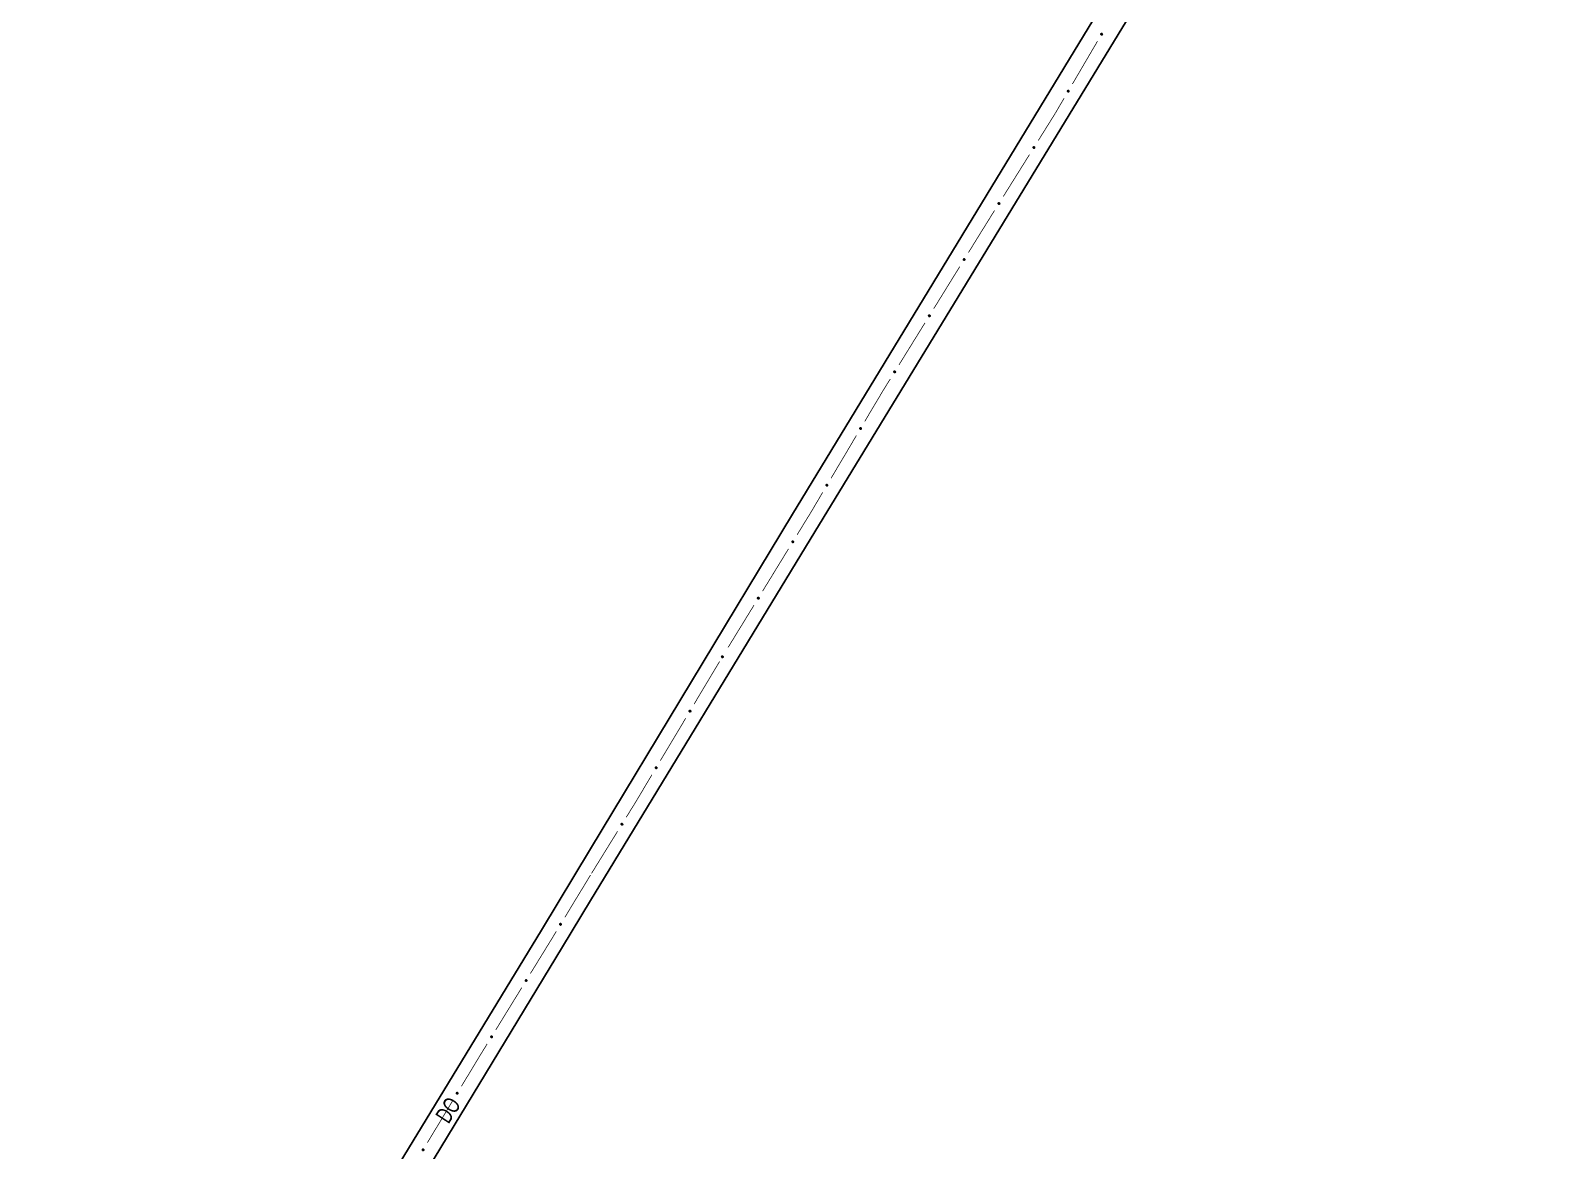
# Model space of a CAD drawing. Extents: x 210853 to 212686, y 4878863 to 4882037.
# Drawn here: x 211458 to 211826.7, y 4879764.3 to 4880035.8 of the extents above; entities that cross this region are included whole.
import ezdxf

# ---------------------------------------------------------------- set-up
doc = ezdxf.new("R2010")
doc.units = 0
doc.header["$LTSCALE"] = 1.5
doc.header["$MEASUREMENT"] = 0
for name, color, linetype in [('SV-EIXO-ROD-ESTR', 7, 'CONTINUOUS'), ('SV-EST-MUNIC-PAV', 20, 'CONTINUOUS'), ('SV-TXT-RUA-PAV', 7, 'CONTINUOUS')]:
    doc.layers.add(name, color=color, linetype=linetype)
doc.styles.add('ARIAL', font='ARIAL.SHX')

msp = doc.modelspace()

# ---------------------------------------------------------------- linework, layer by layer
at = {"layer": 'SV-EIXO-ROD-ESTR'}
for points in [[(211717.657497, 4880034.951226), (211717.670544, 4880034.90409), (211717.672119, 4880034.860911), (211717.663066, 4880034.824519), (211717.646682, 4880034.794447), (211717.626454, 4880034.765569), (211717.599638, 4880034.740954), (211717.563822, 4880034.720227), (211717.51663, 4880034.706807), (211717.472291, 4880034.708102), (211717.436139, 4880034.715067), (211717.403797, 4880034.730347), (211717.376074, 4880034.750467), (211717.351426, 4880034.779168), (211717.330775, 4880034.815668), (211717.31843, 4880034.863448), (211717.317176, 4880034.90579), (211717.326856, 4880034.94076), (211717.342423, 4880034.973177), (211717.363427, 4880035.002411), (211717.38989, 4880035.026422), (211717.426678, 4880035.047148), (211717.473998, 4880035.058708), (211717.516215, 4880035.06044), (211717.551311, 4880035.051254), (211717.582881, 4880035.035209), (211717.612091, 4880035.015274), (211717.637957, 4880034.989347), (211717.657497, 4880034.951226)], [(211709.575368, 4880021.142563), (211709.588415, 4880021.095426), (211709.589989, 4880021.052247), (211709.580937, 4880021.015856), (211709.564552, 4880020.985784), (211709.544325, 4880020.956906), (211709.517508, 4880020.932291), (211709.481693, 4880020.911564), (211709.434501, 4880020.898144), (211709.390162, 4880020.899438), (211709.354009, 4880020.906404), (211709.321668, 4880020.921683), (211709.293944, 4880020.941803), (211709.269296, 4880020.970505), (211709.248646, 4880021.007005), (211709.2363, 4880021.054785), (211709.235047, 4880021.097127), (211709.244727, 4880021.132097), (211709.260294, 4880021.164513), (211709.281297, 4880021.193747), (211709.307761, 4880021.217759), (211709.344548, 4880021.238484), (211709.391869, 4880021.250045), (211709.434086, 4880021.251777), (211709.469182, 4880021.24259), (211709.500751, 4880021.226546), (211709.529962, 4880021.206611), (211709.555828, 4880021.180684), (211709.575368, 4880021.142563)], [(211701.254569, 4880007.474533), (211701.266263, 4880007.427043), (211701.266603, 4880007.383837), (211701.256514, 4880007.347719), (211701.239277, 4880007.318127), (211701.218232, 4880007.289839), (211701.190723, 4880007.266001), (211701.15433, 4880007.246306), (211701.106773, 4880007.23424), (211701.06249, 4880007.236801), (211701.026551, 4880007.244798), (211700.99466, 4880007.260995), (211700.967522, 4880007.281899), (211700.943705, 4880007.311294), (211700.924106, 4880007.348369), (211700.913131, 4880007.396483), (211700.913089, 4880007.438843), (211700.923764, 4880007.473522), (211700.940251, 4880007.50548), (211700.962082, 4880007.534102), (211700.989221, 4880007.557347), (211701.026586, 4880007.577013), (211701.074217, 4880007.587216), (211701.116466, 4880007.587741), (211701.151286, 4880007.577555), (211701.182384, 4880007.560615), (211701.211012, 4880007.539852), (211701.236127, 4880007.513197), (211701.254569, 4880007.474533)], [(211692.781042, 4879993.902527), (211692.792736, 4879993.855037), (211692.793076, 4879993.811831), (211692.782987, 4879993.775713), (211692.765749, 4879993.746121), (211692.744705, 4879993.717834), (211692.717196, 4879993.693995), (211692.680803, 4879993.6743), (211692.633246, 4879993.662235), (211692.588962, 4879993.664796), (211692.553024, 4879993.672792), (211692.521132, 4879993.68899), (211692.493995, 4879993.709894), (211692.470178, 4879993.739288), (211692.450579, 4879993.776364), (211692.439604, 4879993.824477), (211692.439561, 4879993.866838), (211692.450237, 4879993.901516), (211692.466724, 4879993.933475), (211692.488555, 4879993.962097), (211692.515693, 4879993.985341), (211692.553059, 4879994.005007), (211692.60069, 4879994.01521), (211692.642939, 4879994.015735), (211692.677759, 4879994.005549), (211692.708856, 4879993.988609), (211692.737485, 4879993.967847), (211692.7626, 4879993.941191), (211692.781042, 4879993.902527)], [(211684.34253, 4879980.309343), (211684.354435, 4879980.261906), (211684.354967, 4879980.218702), (211684.345039, 4879980.182539), (211684.327933, 4879980.152871), (211684.307014, 4879980.124491), (211684.279611, 4879980.10053), (211684.243306, 4879980.080673), (211684.195804, 4879980.068397), (211684.151509, 4879980.070761), (211684.115535, 4879980.078598), (211684.083572, 4879980.094654), (211684.056342, 4879980.115437), (211684.032394, 4879980.144725), (211684.012631, 4879980.181713), (211684.001442, 4879980.229777), (211684.001212, 4879980.272137), (211684.011733, 4879980.306863), (211684.028078, 4879980.338894), (211684.049782, 4879980.367613), (211684.076817, 4879980.390978), (211684.114094, 4879980.41081), (211684.16168, 4879980.421224), (211684.203926, 4879980.421937), (211684.23879, 4879980.411905), (211684.269963, 4879980.395104), (211684.298684, 4879980.374469), (211684.323917, 4879980.347925), (211684.34253, 4879980.309343)], [(211675.929377, 4879966.69983), (211675.941282, 4879966.652393), (211675.941813, 4879966.609188), (211675.931885, 4879966.573026), (211675.914779, 4879966.543358), (211675.893861, 4879966.514977), (211675.866458, 4879966.491017), (211675.830152, 4879966.47116), (211675.78265, 4879966.458884), (211675.738355, 4879966.461248), (211675.702381, 4879966.469085), (211675.670418, 4879966.485141), (211675.643188, 4879966.505924), (211675.619241, 4879966.535212), (211675.599477, 4879966.5722), (211675.588289, 4879966.620264), (211675.588058, 4879966.662624), (211675.59858, 4879966.69735), (211675.614925, 4879966.729381), (211675.636628, 4879966.7581), (211675.663663, 4879966.781465), (211675.700941, 4879966.801297), (211675.748526, 4879966.811711), (211675.790773, 4879966.812424), (211675.825637, 4879966.802392), (211675.85681, 4879966.785591), (211675.88553, 4879966.764956), (211675.910763, 4879966.738412), (211675.929377, 4879966.69983)], [(211667.516223, 4879953.090317), (211667.528128, 4879953.04288), (211667.52866, 4879952.999675), (211667.518732, 4879952.963513), (211667.501626, 4879952.933845), (211667.480707, 4879952.905464), (211667.453304, 4879952.881504), (211667.416999, 4879952.861647), (211667.369497, 4879952.849371), (211667.325202, 4879952.851735), (211667.289228, 4879952.859572), (211667.257265, 4879952.875627), (211667.230035, 4879952.896411), (211667.206087, 4879952.925699), (211667.186324, 4879952.962687), (211667.175135, 4879953.010751), (211667.174905, 4879953.053111), (211667.185426, 4879953.087837), (211667.201771, 4879953.119868), (211667.223474, 4879953.148587), (211667.25051, 4879953.171952), (211667.287787, 4879953.191784), (211667.335373, 4879953.202198), (211667.377619, 4879953.20291), (211667.412483, 4879953.192879), (211667.443656, 4879953.176078), (211667.472377, 4879953.155443), (211667.49761, 4879953.128899), (211667.516223, 4879953.090317)], [(211659.266284, 4879939.384434), (211659.279078, 4879939.337229), (211659.280422, 4879939.294042), (211659.271175, 4879939.2577), (211659.254629, 4879939.227715), (211659.234248, 4879939.198947), (211659.2073, 4879939.174475), (211659.171374, 4879939.15394), (211659.124111, 4879939.140773), (211659.07978, 4879939.142304), (211659.043665, 4879939.149464), (211659.011406, 4879939.164916), (211658.98379, 4879939.185184), (211658.959296, 4879939.214016), (211658.938841, 4879939.250627), (211658.926751, 4879939.298472), (211658.925725, 4879939.34082), (211658.935592, 4879939.375738), (211658.951332, 4879939.40807), (211658.972491, 4879939.437192), (211658.999083, 4879939.461061), (211659.035981, 4879939.48159), (211659.083362, 4879939.492897), (211659.125588, 4879939.494403), (211659.160635, 4879939.485029), (211659.192118, 4879939.468816), (211659.221221, 4879939.448724), (211659.246948, 4879939.42266), (211659.266284, 4879939.384434)], [(211651.110389, 4879925.619211), (211651.123183, 4879925.572006), (211651.124527, 4879925.528819), (211651.11528, 4879925.492476), (211651.098735, 4879925.462492), (211651.078353, 4879925.433723), (211651.051405, 4879925.409252), (211651.015479, 4879925.388716), (211650.968216, 4879925.375549), (211650.923885, 4879925.377081), (211650.88777, 4879925.38424), (211650.855511, 4879925.399692), (211650.827895, 4879925.41996), (211650.803401, 4879925.448793), (211650.782946, 4879925.485403), (211650.770856, 4879925.533249), (211650.76983, 4879925.575597), (211650.779697, 4879925.610514), (211650.795437, 4879925.642847), (211650.816597, 4879925.671968), (211650.843188, 4879925.695837), (211650.880086, 4879925.716366), (211650.927467, 4879925.727673), (211650.969693, 4879925.729179), (211651.00474, 4879925.719805), (211651.036223, 4879925.703592), (211651.065326, 4879925.683501), (211651.091053, 4879925.657436), (211651.110389, 4879925.619211)], [(211642.850625, 4879911.914678), (211642.862725, 4879911.86729), (211642.863435, 4879911.824088), (211642.853656, 4879911.787885), (211642.836672, 4879911.758147), (211642.815871, 4879911.72968), (211642.788567, 4879911.705607), (211642.752343, 4879911.685601), (211642.704892, 4879911.673129), (211642.660588, 4879911.675311), (211642.624582, 4879911.682999), (211642.592553, 4879911.698923), (211642.565238, 4879911.719594), (211642.54117, 4879911.748783), (211642.521254, 4879911.785689), (211642.509868, 4879911.833707), (211642.509462, 4879911.876066), (211642.519841, 4879911.910835), (211642.536053, 4879911.942933), (211642.557638, 4879911.971741), (211642.584577, 4879911.995217), (211642.621772, 4879912.015202), (211642.669315, 4879912.025813), (211642.711558, 4879912.026699), (211642.746463, 4879912.016812), (211642.777705, 4879912.000139), (211642.80651, 4879911.979622), (211642.831852, 4879911.953183), (211642.850625, 4879911.914678)], [(211634.493631, 4879898.270607), (211634.505732, 4879898.22322), (211634.506442, 4879898.180018), (211634.496662, 4879898.143815), (211634.479679, 4879898.114076), (211634.458878, 4879898.08561), (211634.431573, 4879898.061536), (211634.39535, 4879898.04153), (211634.347899, 4879898.029058), (211634.303595, 4879898.03124), (211634.267589, 4879898.038928), (211634.23556, 4879898.054852), (211634.208245, 4879898.075523), (211634.184176, 4879898.104712), (211634.164261, 4879898.141619), (211634.152874, 4879898.189636), (211634.152469, 4879898.231995), (211634.162848, 4879898.266764), (211634.17906, 4879898.298862), (211634.200645, 4879898.32767), (211634.227584, 4879898.351146), (211634.264779, 4879898.371132), (211634.312321, 4879898.381742), (211634.354564, 4879898.382628), (211634.38947, 4879898.372741), (211634.420711, 4879898.356068), (211634.449517, 4879898.335552), (211634.474859, 4879898.309112), (211634.493631, 4879898.270607)], [(211625.778933, 4879884.045724), (211625.791581, 4879883.99848), (211625.79279, 4879883.955289), (211625.78343, 4879883.918975), (211625.766792, 4879883.889043), (211625.746321, 4879883.860337), (211625.719297, 4879883.83595), (211625.683308, 4879883.815526), (211625.636004, 4879883.802506), (211625.591678, 4879883.804175), (211625.555585, 4879883.811447), (211625.523374, 4879883.826999), (211625.495822, 4879883.847353), (211625.471418, 4879883.876262), (211625.451076, 4879883.912935), (211625.439136, 4879883.960818), (211625.438241, 4879884.003169), (211625.448216, 4879884.038056), (211625.464056, 4879884.07034), (211625.485307, 4879884.099395), (211625.511972, 4879884.123181), (211625.548934, 4879884.143595), (211625.59635, 4879884.154755), (211625.63858, 4879884.15613), (211625.673598, 4879884.146647), (211625.70503, 4879884.130336), (211625.734071, 4879884.110154), (211625.759717, 4879884.08401), (211625.778933, 4879884.045724)], [(211617.930464, 4879870.892772), (211617.943112, 4879870.845527), (211617.944321, 4879870.802337), (211617.934961, 4879870.766023), (211617.918323, 4879870.73609), (211617.897852, 4879870.707385), (211617.870828, 4879870.682997), (211617.834839, 4879870.662574), (211617.787535, 4879870.649554), (211617.743208, 4879870.651223), (211617.707116, 4879870.658495), (211617.674905, 4879870.674047), (211617.647352, 4879870.694401), (211617.622948, 4879870.723309), (211617.602607, 4879870.759983), (211617.590666, 4879870.807866), (211617.589771, 4879870.850217), (211617.599747, 4879870.885104), (211617.615587, 4879870.917387), (211617.636837, 4879870.946443), (211617.663503, 4879870.970229), (211617.700464, 4879870.990643), (211617.747881, 4879871.001803), (211617.790111, 4879871.003177), (211617.825128, 4879870.993694), (211617.856561, 4879870.977384), (211617.885601, 4879870.957202), (211617.911247, 4879870.931057), (211617.930464, 4879870.892772)], [(211609.731816, 4879857.15297), (211609.744464, 4879857.105725), (211609.745673, 4879857.062534), (211609.736313, 4879857.02622), (211609.719675, 4879856.996288), (211609.699204, 4879856.967582), (211609.67218, 4879856.943195), (211609.636191, 4879856.922771), (211609.588887, 4879856.909751), (211609.544561, 4879856.91142), (211609.508468, 4879856.918692), (211609.476257, 4879856.934244), (211609.448705, 4879856.954598), (211609.424301, 4879856.983507), (211609.403959, 4879857.02018), (211609.392018, 4879857.068063), (211609.391123, 4879857.110414), (211609.401099, 4879857.145301), (211609.416939, 4879857.177585), (211609.43819, 4879857.20664), (211609.464855, 4879857.230426), (211609.501817, 4879857.25084), (211609.549233, 4879857.262), (211609.591463, 4879857.263375), (211609.62648, 4879857.253892), (211609.657913, 4879857.237581), (211609.686954, 4879857.217399), (211609.7126, 4879857.191255), (211609.731816, 4879857.15297)], [(211601.452625, 4879843.460065), (211601.464528, 4879843.412627), (211601.465058, 4879843.369423), (211601.455128, 4879843.333261), (211601.438021, 4879843.303594), (211601.417101, 4879843.275214), (211601.389697, 4879843.251254), (211601.353391, 4879843.231399), (211601.305888, 4879843.219125), (211601.261593, 4879843.221491), (211601.22562, 4879843.229329), (211601.193657, 4879843.245386), (211601.166428, 4879843.266171), (211601.142482, 4879843.29546), (211601.12272, 4879843.332449), (211601.111534, 4879843.380514), (211601.111305, 4879843.422874), (211601.121828, 4879843.457599), (211601.138174, 4879843.48963), (211601.159879, 4879843.518347), (211601.186915, 4879843.541711), (211601.224193, 4879843.561541), (211601.271779, 4879843.571954), (211601.314026, 4879843.572664), (211601.34889, 4879843.562632), (211601.380062, 4879843.545829), (211601.408781, 4879843.525193), (211601.434013, 4879843.498648), (211601.452625, 4879843.460065)], [(211586.588833, 4879819.208836), (211586.601112, 4879819.161494), (211586.601985, 4879819.118295), (211586.592343, 4879819.082056), (211586.575472, 4879819.052253), (211586.554778, 4879819.023708), (211586.527565, 4879818.999532), (211586.491417, 4879818.97939), (211586.444013, 4879818.966738), (211586.399701, 4879818.968753), (211586.363667, 4879818.976306), (211586.331578, 4879818.992108), (211586.304185, 4879819.012676), (211586.280007, 4879819.041774), (211586.259952, 4879819.078605), (211586.248384, 4879819.126579), (211586.247819, 4879819.168936), (211586.258066, 4879819.203744), (211586.274157, 4879819.235903), (211586.295633, 4879819.264792), (211586.322483, 4879819.28837), (211586.359603, 4879819.308496), (211586.407105, 4879819.319285), (211586.449344, 4879819.320331), (211586.484287, 4879819.310576), (211586.515591, 4879819.294021), (211586.544474, 4879819.273613), (211586.569915, 4879819.24727), (211586.588833, 4879819.208836)], [(211578.230353, 4879805.565047), (211578.242383, 4879805.517641), (211578.243028, 4879805.474438), (211578.233194, 4879805.43825), (211578.216167, 4879805.408537), (211578.195323, 4879805.380102), (211578.167983, 4879805.356069), (211578.13173, 4879805.336117), (211578.08426, 4879805.323716), (211578.039959, 4879805.325964), (211578.003965, 4879805.333706), (211577.97196, 4879805.349678), (211577.944675, 4879805.370389), (211577.920651, 4879805.399614), (211577.90079, 4879805.43655), (211577.889475, 4879805.484585), (211577.889133, 4879805.526944), (211577.899564, 4879805.561698), (211577.915824, 4879805.593772), (211577.937452, 4879805.622547), (211577.964426, 4879805.645983), (211578.001651, 4879805.665913), (211578.049209, 4879805.676452), (211578.091453, 4879805.677276), (211578.126344, 4879805.667336), (211578.157561, 4879805.650617), (211578.186335, 4879805.630057), (211578.211638, 4879805.60358), (211578.230353, 4879805.565047)], [(211569.852996, 4879791.93347), (211569.865025, 4879791.886064), (211569.86567, 4879791.842861), (211569.855837, 4879791.806673), (211569.83881, 4879791.77696), (211569.817966, 4879791.748525), (211569.790625, 4879791.724492), (211569.754373, 4879791.70454), (211569.706903, 4879791.692139), (211569.662602, 4879791.694387), (211569.626608, 4879791.702129), (211569.594602, 4879791.718101), (211569.567318, 4879791.738812), (211569.543293, 4879791.768037), (211569.523433, 4879791.804974), (211569.512118, 4879791.853008), (211569.511776, 4879791.895367), (211569.522206, 4879791.930121), (211569.538467, 4879791.962195), (211569.560095, 4879791.99097), (211569.587068, 4879792.014407), (211569.624294, 4879792.034336), (211569.671852, 4879792.044876), (211569.714096, 4879792.045699), (211569.748987, 4879792.035759), (211569.780203, 4879792.01904), (211569.808978, 4879791.99848), (211569.834281, 4879791.972003), (211569.852996, 4879791.93347)], [(211561.544787, 4879778.260812), (211561.557197, 4879778.213504), (211561.558188, 4879778.170308), (211561.548645, 4879778.134042), (211561.531856, 4879778.104193), (211561.511241, 4879778.075592), (211561.484095, 4879778.051341), (211561.448003, 4879778.031099), (211561.400634, 4879778.018317), (211561.356317, 4879778.02021), (211561.320261, 4879778.027663), (211561.288129, 4879778.043378), (211561.260679, 4879778.06387), (211561.236421, 4879778.092901), (211561.216265, 4879778.129677), (211561.204566, 4879778.17762), (211561.203884, 4879778.219975), (211561.214035, 4879778.254811), (211561.230038, 4879778.287014), (211561.251435, 4879778.315962), (211561.27822, 4879778.339614), (211561.315284, 4879778.359841), (211561.362756, 4879778.370761), (211561.404992, 4879778.371923), (211561.439961, 4879778.362264), (211561.471311, 4879778.345795), (211561.50025, 4879778.325467), (211561.525764, 4879778.299194), (211561.544787, 4879778.260812)], [(211553.276991, 4879764.562508), (211553.289401, 4879764.5152), (211553.290392, 4879764.472003), (211553.280849, 4879764.435737), (211553.26406, 4879764.405889), (211553.243445, 4879764.377287), (211553.216298, 4879764.353036), (211553.180207, 4879764.332794), (211553.132838, 4879764.320013), (211553.08852, 4879764.321905), (211553.052465, 4879764.329359), (211553.020333, 4879764.345073), (211552.992883, 4879764.365565), (211552.968625, 4879764.394597), (211552.948469, 4879764.431373), (211552.93677, 4879764.479315), (211552.936088, 4879764.52167), (211552.946239, 4879764.556506), (211552.962242, 4879764.588709), (211552.983639, 4879764.617657), (211553.010423, 4879764.641309), (211553.047488, 4879764.661537), (211553.09496, 4879764.672457), (211553.137196, 4879764.673619), (211553.172165, 4879764.663959), (211553.203515, 4879764.647491), (211553.232454, 4879764.627163), (211553.257968, 4879764.600889), (211553.276991, 4879764.562508)]]:
    msp.add_lwpolyline(points, close=True, dxfattribs=at)
for points in [[(211717.363427, 4880035.002411), (211717.317176, 4880034.90579)], [(211717.38989, 4880035.026422), (211717.31843, 4880034.863448)], [(211717.375015, 4880035.01035), (211717.320622, 4880034.890404)], [(211717.407556, 4880035.03083), (211717.32812, 4880034.846488)], [(211717.426678, 4880035.047148), (211717.330775, 4880034.815668)], [(211717.449719, 4880035.048841), (211717.342197, 4880034.800304)], [(211717.473998, 4880035.058708), (211717.351426, 4880034.779168)], [(211717.493146, 4880035.058207), (211717.365233, 4880034.769429)], [(211717.516215, 4880035.06044), (211717.376074, 4880034.750467)], [(211717.531346, 4880035.05324), (211717.391027, 4880034.743265)], [(211717.551311, 4880035.051254), (211717.403797, 4880034.730347)], [(211717.565411, 4880035.041207), (211717.418601, 4880034.725545)], [(211717.582881, 4880035.035209), (211717.436139, 4880034.715067)], [(211717.596518, 4880035.02142), (211717.458267, 4880034.714977)], [(211717.612091, 4880035.015274), (211717.472291, 4880034.708102)], [(211717.622513, 4880034.9983), (211717.497157, 4880034.711188)], [(211717.637957, 4880034.989347), (211717.51663, 4880034.706807)], [(211717.645751, 4880034.970469), (211717.540383, 4880034.717509)], [(211717.657497, 4880034.951226), (211717.563822, 4880034.720227)], [(211717.663561, 4880034.925262), (211717.585102, 4880034.737186)], [(211717.670544, 4880034.90409), (211717.599638, 4880034.740954)], [(211717.671548, 4880034.879479), (211717.616666, 4880034.7614)], [(211717.672119, 4880034.860911), (211717.626454, 4880034.765569)], [(211709.281297, 4880021.193747), (211709.235047, 4880021.097127)], [(211709.307761, 4880021.217759), (211709.2363, 4880021.054785)], [(211709.292885, 4880021.201686), (211709.238492, 4880021.08174)], [(211709.325426, 4880021.222167), (211709.245991, 4880021.037825)], [(211709.344548, 4880021.238484), (211709.248646, 4880021.007005)], [(211709.367589, 4880021.240178), (211709.260067, 4880020.991641)], [(211709.391869, 4880021.250045), (211709.269296, 4880020.970505)], [(211709.411016, 4880021.249544), (211709.283104, 4880020.960766)], [(211709.434086, 4880021.251777), (211709.293944, 4880020.941803)], [(211709.449217, 4880021.244577), (211709.308898, 4880020.934601)], [(211709.469182, 4880021.24259), (211709.321668, 4880020.921683)], [(211709.483282, 4880021.232544), (211709.336472, 4880020.916881)], [(211709.500751, 4880021.226546), (211709.354009, 4880020.906404)], [(211709.514389, 4880021.212756), (211709.376137, 4880020.906314)], [(211709.529962, 4880021.206611), (211709.390162, 4880020.899438)], [(211709.540384, 4880021.189636), (211709.415027, 4880020.902524)], [(211709.555828, 4880021.180684), (211709.434501, 4880020.898144)], [(211709.563621, 4880021.161806), (211709.458254, 4880020.908846)], [(211709.575368, 4880021.142563), (211709.481693, 4880020.911564)], [(211709.581431, 4880021.116599), (211709.502973, 4880020.928523)], [(211709.588415, 4880021.095426), (211709.517508, 4880020.932291)], [(211709.589418, 4880021.070816), (211709.534537, 4880020.952737)], [(211709.589989, 4880021.052247), (211709.544325, 4880020.956906)], [(211700.962082, 4880007.534102), (211700.913089, 4880007.438843)], [(211700.989221, 4880007.557347), (211700.913131, 4880007.396483)], [(211700.973892, 4880007.541707), (211700.916093, 4880007.423364)], [(211701.007005, 4880007.561249), (211700.922333, 4880007.379252)], [(211701.026586, 4880007.577013), (211700.924106, 4880007.348369)], [(211701.049666, 4880007.578047), (211700.935084, 4880007.332685)], [(211701.074217, 4880007.587216), (211700.943705, 4880007.311294)], [(211701.093343, 4880007.586168), (211700.957228, 4880007.301164)], [(211701.116466, 4880007.587741), (211700.967522, 4880007.281899)], [(211701.131386, 4880007.580111), (211700.982264, 4880007.274273)], [(211701.151286, 4880007.577555), (211700.99466, 4880007.260995)], [(211701.165093, 4880007.56711), (211701.00932, 4880007.255772)], [(211701.182384, 4880007.560615), (211701.026551, 4880007.244798)], [(211701.195621, 4880007.546441), (211701.048667, 4880007.244075)], [(211701.211012, 4880007.539852), (211701.06249, 4880007.236801)], [(211701.220945, 4880007.522587), (211701.087433, 4880007.239176)], [(211701.236127, 4880007.513197), (211701.106773, 4880007.23424)], [(211701.243377, 4880007.494104), (211701.130822, 4880007.244259)], [(211701.254569, 4880007.474533), (211701.15433, 4880007.246306)], [(211701.259888, 4880007.448406), (211701.176086, 4880007.262649)], [(211701.266263, 4880007.427043), (211701.190723, 4880007.266001)], [(211701.266563, 4880007.402414), (211701.208329, 4880007.285952)], [(211701.266603, 4880007.383837), (211701.218232, 4880007.289839)], [(211692.488555, 4879993.962097), (211692.439561, 4879993.866838)], [(211692.515693, 4879993.985341), (211692.439604, 4879993.824477)], [(211692.500365, 4879993.969701), (211692.442565, 4879993.851359)], [(211692.533478, 4879993.989243), (211692.448806, 4879993.807247)], [(211692.553059, 4879994.005007), (211692.450579, 4879993.776364)], [(211692.576138, 4879994.006042), (211692.461556, 4879993.760679)], [(211692.60069, 4879994.01521), (211692.470178, 4879993.739288)], [(211692.619815, 4879994.014162), (211692.483701, 4879993.729158)], [(211692.642939, 4879994.015735), (211692.493995, 4879993.709894)], [(211692.657858, 4879994.008105), (211692.508736, 4879993.702267)], [(211692.677759, 4879994.005549), (211692.521132, 4879993.68899)], [(211692.691566, 4879993.995104), (211692.535793, 4879993.683766)], [(211692.708856, 4879993.988609), (211692.553024, 4879993.672792)], [(211692.722094, 4879993.974435), (211692.57514, 4879993.672069)], [(211692.737485, 4879993.967847), (211692.588962, 4879993.664796)], [(211692.747417, 4879993.950582), (211692.613906, 4879993.66717)], [(211692.7626, 4879993.941191), (211692.633246, 4879993.662235)], [(211692.76985, 4879993.922098), (211692.657295, 4879993.672253)], [(211692.781042, 4879993.902527), (211692.680803, 4879993.6743)], [(211692.786361, 4879993.8764), (211692.702558, 4879993.690644)], [(211692.792736, 4879993.855037), (211692.717196, 4879993.693995)], [(211692.793036, 4879993.830408), (211692.734802, 4879993.713946)], [(211692.793076, 4879993.811831), (211692.744705, 4879993.717834)], [(211684.049782, 4879980.367613), (211684.001212, 4879980.272137)], [(211684.076817, 4879980.390978), (211684.001442, 4879980.229777)], [(211684.061558, 4879980.37527), (211684.004285, 4879980.256672)], [(211684.094584, 4879980.394959), (211684.010721, 4879980.212588)], [(211684.114094, 4879980.41081), (211684.012631, 4879980.181713)], [(211684.137169, 4879980.411947), (211684.023678, 4879980.166078)], [(211684.16168, 4879980.421224), (211684.032394, 4879980.144725)], [(211684.18081, 4879980.420261), (211684.045963, 4879980.134656)], [(211684.203926, 4879980.421937), (211684.056342, 4879980.115437)], [(211684.218879, 4879980.414373), (211684.071117, 4879980.107876)], [(211684.23879, 4879980.411905), (211684.083572, 4879980.094654)], [(211684.252644, 4879980.401522), (211684.098256, 4879980.089495)], [(211684.269963, 4879980.395104), (211684.115535, 4879980.078598)], [(211684.283264, 4879980.380989), (211684.137654, 4879980.077973)], [(211684.298684, 4879980.374469), (211684.151509, 4879980.070761)], [(211684.308693, 4879980.357248), (211684.176441, 4879980.073246)], [(211684.323917, 4879980.347925), (211684.195804, 4879980.068397)], [(211684.331252, 4879980.328865), (211684.219808, 4879980.078522)], [(211684.34253, 4879980.309343), (211684.243306, 4879980.080673)], [(211684.347965, 4879980.283241), (211684.264989, 4879980.097114)], [(211684.354435, 4879980.261906), (211684.279611, 4879980.10053)], [(211684.354845, 4879980.237279), (211684.297129, 4879980.120559)], [(211684.354967, 4879980.218702), (211684.307014, 4879980.124491)], [(211675.636628, 4879966.7581), (211675.588058, 4879966.662624)], [(211675.663663, 4879966.781465), (211675.588289, 4879966.620264)], [(211675.648404, 4879966.765757), (211675.591131, 4879966.647159)], [(211675.68143, 4879966.785446), (211675.597567, 4879966.603075)], [(211675.700941, 4879966.801297), (211675.599477, 4879966.5722)], [(211675.724016, 4879966.802434), (211675.610525, 4879966.556565)], [(211675.748526, 4879966.811711), (211675.619241, 4879966.535212)], [(211675.767656, 4879966.810748), (211675.632809, 4879966.525142)], [(211675.790773, 4879966.812424), (211675.643188, 4879966.505924)], [(211675.805726, 4879966.80486), (211675.657964, 4879966.498363)], [(211675.825637, 4879966.802392), (211675.670418, 4879966.485141)], [(211675.83949, 4879966.792009), (211675.685102, 4879966.479982)], [(211675.85681, 4879966.785591), (211675.702381, 4879966.469085)], [(211675.87011, 4879966.771476), (211675.724501, 4879966.46846)], [(211675.88553, 4879966.764956), (211675.738355, 4879966.461248)], [(211675.895539, 4879966.747735), (211675.763288, 4879966.463733)], [(211675.910763, 4879966.738412), (211675.78265, 4879966.458884)], [(211675.918098, 4879966.719352), (211675.806654, 4879966.469009)], [(211675.929377, 4879966.69983), (211675.830152, 4879966.47116)], [(211675.934812, 4879966.673727), (211675.851835, 4879966.4876)], [(211675.941282, 4879966.652393), (211675.866458, 4879966.491017)], [(211675.941691, 4879966.627765), (211675.883975, 4879966.511046)], [(211675.941813, 4879966.609188), (211675.893861, 4879966.514977)], [(211667.223474, 4879953.148587), (211667.174905, 4879953.053111)], [(211667.25051, 4879953.171952), (211667.175135, 4879953.010751)], [(211667.235251, 4879953.156244), (211667.177978, 4879953.037646)], [(211667.268277, 4879953.175933), (211667.184414, 4879952.993562)], [(211667.287787, 4879953.191784), (211667.186324, 4879952.962687)], [(211667.310862, 4879953.19292), (211667.197371, 4879952.947051)], [(211667.335373, 4879953.202198), (211667.206087, 4879952.925699)], [(211667.354503, 4879953.201235), (211667.219656, 4879952.915629)], [(211667.377619, 4879953.20291), (211667.230035, 4879952.896411)], [(211667.392572, 4879953.195347), (211667.24481, 4879952.88885)], [(211667.412483, 4879953.192879), (211667.257265, 4879952.875627)], [(211667.426337, 4879953.182496), (211667.271948, 4879952.870469)], [(211667.443656, 4879953.176078), (211667.289228, 4879952.859572)], [(211667.456957, 4879953.161963), (211667.311347, 4879952.858947)], [(211667.472377, 4879953.155443), (211667.325202, 4879952.851735)], [(211667.482386, 4879953.138222), (211667.350134, 4879952.85422)], [(211667.49761, 4879953.128899), (211667.369497, 4879952.849371)], [(211667.504945, 4879953.109839), (211667.393501, 4879952.859496)], [(211667.516223, 4879953.090317), (211667.416999, 4879952.861647)], [(211667.521658, 4879953.064214), (211667.438682, 4879952.878087)], [(211667.528128, 4879953.04288), (211667.453304, 4879952.881504)], [(211667.528538, 4879953.018252), (211667.470821, 4879952.901533)], [(211667.52866, 4879952.999675), (211667.480707, 4879952.905464)], [(211658.972491, 4879939.437192), (211658.925725, 4879939.34082)], [(211658.999083, 4879939.461061), (211658.926751, 4879939.298472)], [(211658.984122, 4879939.445069), (211658.929087, 4879939.325415)], [(211659.016772, 4879939.465375), (211658.936351, 4879939.28146)], [(211659.035981, 4879939.48159), (211658.938841, 4879939.250627)], [(211659.05903, 4879939.48316), (211658.95018, 4879939.235201)], [(211659.083362, 4879939.492897), (211658.959296, 4879939.214016)], [(211659.102507, 4879939.492293), (211658.973051, 4879939.204204)], [(211659.125588, 4879939.494403), (211658.98379, 4879939.185184)], [(211659.14068, 4879939.487122), (211658.998705, 4879939.177902)], [(211659.160635, 4879939.485029), (211659.011406, 4879939.164916)], [(211659.174681, 4879939.474907), (211659.026184, 4879939.160034)], [(211659.192118, 4879939.468816), (211659.043665, 4879939.149464)], [(211659.205681, 4879939.454953), (211659.065792, 4879939.149255)], [(211659.221221, 4879939.448724), (211659.07978, 4879939.142304)], [(211659.231552, 4879939.431695), (211659.104661, 4879939.145257)], [(211659.246948, 4879939.42266), (211659.124111, 4879939.140773)], [(211659.25464, 4879939.40374), (211659.147921, 4879939.151347)], [(211659.266284, 4879939.384434), (211659.171374, 4879939.15394)], [(211659.272208, 4879939.358438), (211659.192744, 4879939.170785)], [(211659.279078, 4879939.337229), (211659.2073, 4879939.174475)], [(211659.27995, 4879939.312614), (211659.224438, 4879939.19483)], [(211659.280422, 4879939.294042), (211659.234248, 4879939.198947)], [(211650.816597, 4879925.671968), (211650.76983, 4879925.575597)], [(211650.843188, 4879925.695837), (211650.770856, 4879925.533249)], [(211650.828227, 4879925.679845), (211650.773193, 4879925.560192)], [(211650.860877, 4879925.700151), (211650.780456, 4879925.516237)], [(211650.880086, 4879925.716366), (211650.782946, 4879925.485403)], [(211650.903135, 4879925.717936), (211650.794285, 4879925.469978)], [(211650.927467, 4879925.727673), (211650.803401, 4879925.448793)], [(211650.946612, 4879925.72707), (211650.817156, 4879925.43898)], [(211650.969693, 4879925.729179), (211650.827895, 4879925.41996)], [(211650.984786, 4879925.721898), (211650.84281, 4879925.412678)], [(211651.00474, 4879925.719805), (211650.855511, 4879925.399692)], [(211651.018786, 4879925.709684), (211650.870289, 4879925.394811)], [(211651.036223, 4879925.703592), (211650.88777, 4879925.38424)], [(211651.049786, 4879925.68973), (211650.909897, 4879925.384031)], [(211651.065326, 4879925.683501), (211650.923885, 4879925.377081)], [(211651.075657, 4879925.666471), (211650.948766, 4879925.380034)], [(211651.091053, 4879925.657436), (211650.968216, 4879925.375549)], [(211651.098745, 4879925.638517), (211650.992026, 4879925.386124)], [(211651.110389, 4879925.619211), (211651.015479, 4879925.388716)], [(211651.116313, 4879925.593215), (211651.03685, 4879925.405561)], [(211651.123183, 4879925.572006), (211651.051405, 4879925.409252)], [(211651.124055, 4879925.54739), (211651.068543, 4879925.429606)], [(211651.124527, 4879925.528819), (211651.078353, 4879925.433723)], [(211642.557638, 4879911.971741), (211642.509462, 4879911.876066)], [(211642.584577, 4879911.995217), (211642.509868, 4879911.833707)], [(211642.569383, 4879911.979446), (211642.512599, 4879911.860613)], [(211642.602327, 4879911.999271), (211642.519217, 4879911.816556)], [(211642.621772, 4879912.015202), (211642.521254, 4879911.785689)], [(211642.644842, 4879912.016434), (211642.532366, 4879911.770099)], [(211642.669315, 4879912.025813), (211642.54117, 4879911.748783)], [(211642.688448, 4879912.024928), (211642.554779, 4879911.738769)], [(211642.711558, 4879912.026699), (211642.565238, 4879911.719594)], [(211642.726542, 4879912.019198), (211642.580044, 4879911.712094)], [(211642.746463, 4879912.016812), (211642.592553, 4879911.698923)], [(211642.760359, 4879912.006485), (211642.607258, 4879911.693825)], [(211642.777705, 4879912.000139), (211642.624582, 4879911.682999)], [(211642.791064, 4879911.986079), (211642.646704, 4879911.682466)], [(211642.80651, 4879911.979622), (211642.660588, 4879911.675311)], [(211642.81659, 4879911.962443), (211642.68551, 4879911.677898)], [(211642.831852, 4879911.953183), (211642.704892, 4879911.673129)], [(211642.839266, 4879911.934153), (211642.728854, 4879911.683353)], [(211642.850625, 4879911.914678), (211642.752343, 4879911.685601)], [(211642.856167, 4879911.888598), (211642.773959, 4879911.702131)], [(211642.862725, 4879911.86729), (211642.788567, 4879911.705607)], [(211642.863236, 4879911.842665), (211642.806001, 4879911.725708)], [(211642.863435, 4879911.824088), (211642.815871, 4879911.72968)], [(211634.200645, 4879898.32767), (211634.152469, 4879898.231995)], [(211634.227584, 4879898.351146), (211634.152874, 4879898.189636)], [(211634.212389, 4879898.335375), (211634.155606, 4879898.216543)], [(211634.245334, 4879898.3552), (211634.162224, 4879898.172486)], [(211634.264779, 4879898.371132), (211634.164261, 4879898.141619)], [(211634.287849, 4879898.372363), (211634.175372, 4879898.126029)], [(211634.312321, 4879898.381742), (211634.184176, 4879898.104712)], [(211634.331455, 4879898.380858), (211634.197786, 4879898.094699)], [(211634.354564, 4879898.382628), (211634.208245, 4879898.075523)], [(211634.369549, 4879898.375127), (211634.223051, 4879898.068023)], [(211634.38947, 4879898.372741), (211634.23556, 4879898.054852)], [(211634.403366, 4879898.362415), (211634.250265, 4879898.049755)], [(211634.420711, 4879898.356068), (211634.267589, 4879898.038928)], [(211634.43407, 4879898.342008), (211634.289711, 4879898.038395)], [(211634.449517, 4879898.335552), (211634.303595, 4879898.03124)], [(211634.459597, 4879898.318372), (211634.328517, 4879898.033828)], [(211634.474859, 4879898.309112), (211634.347899, 4879898.029058)], [(211634.482273, 4879898.290082), (211634.371861, 4879898.039282)], [(211634.493631, 4879898.270607), (211634.39535, 4879898.04153)], [(211634.499174, 4879898.244527), (211634.416965, 4879898.05806)], [(211634.505732, 4879898.22322), (211634.431573, 4879898.061536)], [(211634.506243, 4879898.198594), (211634.449008, 4879898.081637)], [(211634.506442, 4879898.180018), (211634.458878, 4879898.08561)], [(211625.485307, 4879884.099395), (211625.438241, 4879884.003169)], [(211625.511972, 4879884.123181), (211625.439136, 4879883.960818)], [(211625.496961, 4879884.107236), (211625.441555, 4879883.987754)], [(211625.529674, 4879884.12744), (211625.448683, 4879883.943777)], [(211625.548934, 4879884.143595), (211625.451076, 4879883.912935)], [(211625.571988, 4879884.145094), (211625.462368, 4879883.897475)], [(211625.59635, 4879884.154755), (211625.471418, 4879883.876262)], [(211625.615493, 4879884.154092), (211625.485142, 4879883.866406)], [(211625.63858, 4879884.15613), (211625.495822, 4879883.847353)], [(211625.65365, 4879884.148802), (211625.510714, 4879883.840025)], [(211625.673598, 4879884.146647), (211625.523374, 4879883.826999)], [(211625.687612, 4879884.136482), (211625.538137, 4879883.822072)], [(211625.70503, 4879884.130336), (211625.555585, 4879883.811447)], [(211625.718551, 4879884.116431), (211625.577712, 4879883.811169)], [(211625.734071, 4879884.110154), (211625.591678, 4879883.804175)], [(211625.744349, 4879884.093093), (211625.616568, 4879883.807051)], [(211625.759717, 4879884.08401), (211625.636004, 4879883.802506)], [(211625.76735, 4879884.065067), (211625.659846, 4879883.813006)], [(211625.778933, 4879884.045724), (211625.683308, 4879883.815526)], [(211625.784777, 4879884.01971), (211625.70473, 4879883.832304)], [(211625.791581, 4879883.99848), (211625.719297, 4879883.83595)], [(211625.792377, 4879883.973862), (211625.736498, 4879883.856251)], [(211625.79279, 4879883.955289), (211625.746321, 4879883.860337)], [(211617.636837, 4879870.946443), (211617.589771, 4879870.850217)], [(211617.663503, 4879870.970229), (211617.590666, 4879870.807866)], [(211617.648492, 4879870.954283), (211617.593086, 4879870.834802)], [(211617.681205, 4879870.974488), (211617.600213, 4879870.790824)], [(211617.700464, 4879870.990643), (211617.602607, 4879870.759983)], [(211617.723519, 4879870.992142), (211617.613898, 4879870.744523)], [(211617.747881, 4879871.001803), (211617.622948, 4879870.723309)], [(211617.767023, 4879871.00114), (211617.636673, 4879870.713454)], [(211617.790111, 4879871.003177), (211617.647352, 4879870.694401)], [(211617.805181, 4879870.99585), (211617.662244, 4879870.687072)], [(211617.825128, 4879870.993694), (211617.674905, 4879870.674047)], [(211617.839143, 4879870.983529), (211617.689668, 4879870.66912)], [(211617.856561, 4879870.977384), (211617.707116, 4879870.658495)], [(211617.870081, 4879870.963479), (211617.729242, 4879870.658217)], [(211617.885601, 4879870.957202), (211617.743208, 4879870.651223)], [(211617.895879, 4879870.94014), (211617.768099, 4879870.654099)], [(211617.911247, 4879870.931057), (211617.787535, 4879870.649554)], [(211617.918881, 4879870.912114), (211617.811377, 4879870.660054)], [(211617.930464, 4879870.892772), (211617.834839, 4879870.662574)], [(211617.936308, 4879870.866758), (211617.856261, 4879870.679352)], [(211617.943112, 4879870.845527), (211617.870828, 4879870.682997)], [(211617.943907, 4879870.820909), (211617.888029, 4879870.703299)], [(211617.944321, 4879870.802337), (211617.897852, 4879870.707385)], [(211609.43819, 4879857.20664), (211609.391123, 4879857.110414)], [(211609.464855, 4879857.230426), (211609.392018, 4879857.068063)], [(211609.449844, 4879857.214481), (211609.394438, 4879857.094999)], [(211609.482557, 4879857.234685), (211609.401565, 4879857.051022)], [(211609.501817, 4879857.25084), (211609.403959, 4879857.02018)], [(211609.524871, 4879857.252339), (211609.415251, 4879857.00472)], [(211609.549233, 4879857.262), (211609.424301, 4879856.983507)], [(211609.568376, 4879857.261337), (211609.438025, 4879856.973651)], [(211609.591463, 4879857.263375), (211609.448705, 4879856.954598)], [(211609.606533, 4879857.256047), (211609.463597, 4879856.94727)], [(211609.62648, 4879857.253892), (211609.476257, 4879856.934244)], [(211609.640495, 4879857.243727), (211609.49102, 4879856.929317)], [(211609.657913, 4879857.237581), (211609.508468, 4879856.918692)], [(211609.671433, 4879857.223676), (211609.530595, 4879856.918414)], [(211609.686954, 4879857.217399), (211609.544561, 4879856.91142)], [(211609.697232, 4879857.200338), (211609.569451, 4879856.914296)], [(211609.7126, 4879857.191255), (211609.588887, 4879856.909751)], [(211609.720233, 4879857.172312), (211609.612729, 4879856.920252)], [(211609.731816, 4879857.15297), (211609.636191, 4879856.922771)], [(211609.73766, 4879857.126955), (211609.657613, 4879856.93955)], [(211609.744464, 4879857.105725), (211609.67218, 4879856.943195)], [(211609.74526, 4879857.081107), (211609.689381, 4879856.963496)], [(211609.745673, 4879857.062534), (211609.699204, 4879856.967582)], [(211601.159879, 4879843.518347), (211601.111305, 4879843.422874)], [(211601.186915, 4879843.541711), (211601.111534, 4879843.380514)], [(211601.171655, 4879843.526004), (211601.114377, 4879843.407408)], [(211601.204682, 4879843.545691), (211601.120812, 4879843.363324)], [(211601.224193, 4879843.561541), (211601.12272, 4879843.332449)], [(211601.247268, 4879843.562677), (211601.133767, 4879843.316813)], [(211601.271779, 4879843.571954), (211601.142482, 4879843.29546)], [(211601.290909, 4879843.57099), (211601.15605, 4879843.28539)], [(211601.314026, 4879843.572664), (211601.166428, 4879843.266171)], [(211601.328978, 4879843.5651), (211601.181203, 4879843.258609)], [(211601.34889, 4879843.562632), (211601.193657, 4879843.245386)], [(211601.362742, 4879843.552247), (211601.208341, 4879843.240228)], [(211601.380062, 4879843.545829), (211601.22562, 4879843.229329)], [(211601.393362, 4879843.531713), (211601.247739, 4879843.228704)], [(211601.408781, 4879843.525193), (211601.261593, 4879843.221491)], [(211601.41879, 4879843.507971), (211601.286526, 4879843.223975)], [(211601.434013, 4879843.498648), (211601.305888, 4879843.219125)], [(211601.441347, 4879843.479587), (211601.329893, 4879843.229249)], [(211601.452625, 4879843.460065), (211601.353391, 4879843.231399)], [(211601.458059, 4879843.433962), (211601.375075, 4879843.247839)], [(211601.464528, 4879843.412627), (211601.389697, 4879843.251254)], [(211601.464936, 4879843.388), (211601.407215, 4879843.271282)], [(211601.465058, 4879843.369423), (211601.417101, 4879843.275214)], [(211586.295633, 4879819.264792), (211586.247819, 4879819.168936)], [(211586.322483, 4879819.28837), (211586.248384, 4879819.126579)], [(211586.307349, 4879819.272542), (211586.251014, 4879819.153496)], [(211586.340218, 4879819.292491), (211586.257798, 4879819.109464)], [(211586.359603, 4879819.308496), (211586.259952, 4879819.078605)], [(211586.382668, 4879819.309815), (211586.271122, 4879819.063057)], [(211586.407105, 4879819.319285), (211586.280007, 4879819.041774)], [(211586.426242, 4879819.318473), (211586.293654, 4879819.031812)], [(211586.449344, 4879819.320331), (211586.304185, 4879819.012676)], [(211586.464357, 4879819.312886), (211586.319019, 4879819.005232)], [(211586.484287, 4879819.310576), (211586.331578, 4879818.992108)], [(211586.498222, 4879819.300302), (211586.346302, 4879818.987066)], [(211586.515591, 4879819.294021), (211586.363667, 4879818.976306)], [(211586.529003, 4879819.280011), (211586.38579, 4879818.975856)], [(211586.544474, 4879819.273613), (211586.399701, 4879818.968753)], [(211586.554619, 4879819.256472), (211586.424614, 4879818.971435)], [(211586.569915, 4879819.24727), (211586.444013, 4879818.966738)], [(211586.577401, 4879819.228268), (211586.467937, 4879818.977053)], [(211586.588833, 4879819.208836), (211586.491417, 4879818.97939)], [(211586.594474, 4879819.182777), (211586.51297, 4879818.996)], [(211586.601112, 4879819.161494), (211586.527565, 4879818.999532)], [(211586.601716, 4879819.136871), (211586.544923, 4879819.019699)], [(211586.601985, 4879819.118295), (211586.554778, 4879819.023708)], [(211577.937452, 4879805.622547), (211577.889133, 4879805.526944)], [(211577.964426, 4879805.645983), (211577.889475, 4879805.484585)], [(211577.949208, 4879805.630235), (211577.892247, 4879805.511487)], [(211577.982182, 4879805.650011), (211577.898799, 4879805.46742)], [(211578.001651, 4879805.665913), (211577.90079, 4879805.43655)], [(211578.024723, 4879805.66711), (211577.911878, 4879805.420944)], [(211578.049209, 4879805.676452), (211577.920651, 4879805.399614)], [(211578.068341, 4879805.675539), (211577.934245, 4879805.38958)], [(211578.091453, 4879805.677276), (211577.944675, 4879805.370389)], [(211578.106426, 4879805.669752), (211577.95947, 4879805.362867)], [(211578.126344, 4879805.667336), (211577.97196, 4879805.349678)], [(211578.140224, 4879805.656989), (211577.986657, 4879805.344558)], [(211578.157561, 4879805.650617), (211578.003965, 4879805.333706)], [(211578.170898, 4879805.636537), (211578.026086, 4879805.333139)], [(211578.186335, 4879805.630057), (211578.039959, 4879805.325964)], [(211578.19639, 4879805.612863), (211578.064885, 4879805.328514)], [(211578.211638, 4879805.60358), (211578.08426, 4879805.323716)], [(211578.219023, 4879805.584539), (211578.108237, 4879805.333904)], [(211578.230353, 4879805.565047), (211578.13173, 4879805.336117)], [(211578.235856, 4879805.538959), (211578.153369, 4879805.352614)], [(211578.242383, 4879805.517641), (211578.167983, 4879805.356069)], [(211578.242857, 4879805.493015), (211578.185447, 4879805.376144)], [(211578.243028, 4879805.474438), (211578.195323, 4879805.380102)], [(211569.560095, 4879791.99097), (211569.511776, 4879791.895367)], [(211569.587068, 4879792.014407), (211569.512118, 4879791.853008)], [(211569.571851, 4879791.998658), (211569.51489, 4879791.87991)], [(211569.604825, 4879792.018434), (211569.521442, 4879791.835843)], [(211569.624294, 4879792.034336), (211569.523433, 4879791.804974)], [(211569.647365, 4879792.035533), (211569.534521, 4879791.789367)], [(211569.671852, 4879792.044876), (211569.543293, 4879791.768037)], [(211569.690984, 4879792.043963), (211569.556888, 4879791.758004)], [(211569.714096, 4879792.045699), (211569.567318, 4879791.738812)], [(211569.729069, 4879792.038175), (211569.582113, 4879791.73129)], [(211569.748987, 4879792.035759), (211569.594602, 4879791.718101)], [(211569.762867, 4879792.025412), (211569.609299, 4879791.712981)], [(211569.780203, 4879792.01904), (211569.626608, 4879791.702129)], [(211569.793541, 4879792.00496), (211569.648729, 4879791.701563)], [(211569.808978, 4879791.99848), (211569.662602, 4879791.694387)], [(211569.819032, 4879791.981286), (211569.687528, 4879791.696938)], [(211569.834281, 4879791.972003), (211569.706903, 4879791.692139)], [(211569.841666, 4879791.952962), (211569.73088, 4879791.702327)], [(211569.852996, 4879791.93347), (211569.754373, 4879791.70454)], [(211569.858499, 4879791.907382), (211569.776012, 4879791.721037)], [(211569.865025, 4879791.886064), (211569.790625, 4879791.724492)], [(211569.865499, 4879791.861438), (211569.80809, 4879791.744567)], [(211569.86567, 4879791.842861), (211569.817966, 4879791.748525)], [(211561.251435, 4879778.315962), (211561.203884, 4879778.219975)], [(211561.27822, 4879778.339614), (211561.204566, 4879778.17762)], [(211561.263129, 4879778.323744), (211561.207121, 4879778.204543)], [(211561.295943, 4879778.343783), (211561.214027, 4879778.16053)], [(211561.315284, 4879778.359841), (211561.216265, 4879778.129677)], [(211561.338345, 4879778.361223), (211561.227478, 4879778.11416)], [(211561.362756, 4879778.370761), (211561.236421, 4879778.092901)], [(211561.381895, 4879778.370002), (211561.250096, 4879778.082977)], [(211561.404992, 4879778.371923), (211561.260679, 4879778.06387)], [(211561.420025, 4879778.36452), (211561.275534, 4879778.056467)], [(211561.439961, 4879778.362264), (211561.288129, 4879778.043378)], [(211561.453925, 4879778.352028), (211561.302867, 4879778.038376)], [(211561.471311, 4879778.345795), (211561.320261, 4879778.027663)], [(211561.484762, 4879778.331822), (211561.342386, 4879778.027274)], [(211561.50025, 4879778.325467), (211561.356317, 4879778.02021)], [(211561.510442, 4879778.308354), (211561.381221, 4879778.02296)], [(211561.525764, 4879778.299194), (211561.400634, 4879778.018317)], [(211561.533302, 4879778.280212), (211561.424529, 4879778.028697)], [(211561.544787, 4879778.260812), (211561.448003, 4879778.031099)], [(211561.5505, 4879778.234769), (211561.46951, 4879778.047769)], [(211561.557197, 4879778.213504), (211561.484095, 4879778.051341)], [(211561.557868, 4879778.188882), (211561.501398, 4879778.071555)], [(211561.558188, 4879778.170308), (211561.511241, 4879778.075592)], [(211552.983639, 4879764.617657), (211552.936088, 4879764.52167)], [(211553.010423, 4879764.641309), (211552.93677, 4879764.479315)], [(211552.995333, 4879764.625439), (211552.939325, 4879764.506238)], [(211553.028147, 4879764.645479), (211552.946231, 4879764.462226)], [(211553.047488, 4879764.661537), (211552.948469, 4879764.431373)], [(211553.070549, 4879764.662919), (211552.959682, 4879764.415856)], [(211553.09496, 4879764.672457), (211552.968625, 4879764.394597)], [(211553.114099, 4879764.671697), (211552.9823, 4879764.384672)], [(211553.137196, 4879764.673619), (211552.992883, 4879764.365565)], [(211553.152229, 4879764.666215), (211553.007738, 4879764.358162)], [(211553.172165, 4879764.663959), (211553.020333, 4879764.345073)], [(211553.186128, 4879764.653724), (211553.03507, 4879764.340072)], [(211553.203515, 4879764.647491), (211553.052465, 4879764.329359)], [(211553.216965, 4879764.633518), (211553.07459, 4879764.32897)], [(211553.232454, 4879764.627163), (211553.08852, 4879764.321905)], [(211553.242646, 4879764.610049), (211553.113425, 4879764.324656)], [(211553.257968, 4879764.600889), (211553.132838, 4879764.320013)], [(211553.265505, 4879764.581908), (211553.156733, 4879764.330393)], [(211553.276991, 4879764.562508), (211553.180207, 4879764.332794)], [(211553.282704, 4879764.536464), (211553.201713, 4879764.349464)], [(211553.289401, 4879764.5152), (211553.216298, 4879764.353036)], [(211553.290072, 4879764.490578), (211553.233602, 4879764.37325)], [(211553.290392, 4879764.472003), (211553.243445, 4879764.377287)]]:
    msp.add_lwpolyline(points, dxfattribs=at)
at = {"layer": 'SV-EIXO-ROD-ESTR', "const_width": 0.18}
for points in [[(211716.479649, 4880033.156746), (211710.418052, 4880022.800249)], [(211708.39752, 4880019.348083), (211706.376987, 4880015.895917)], [(211706.292988, 4880015.752401), (211702.144292, 4880009.107455)], [(211706.376987, 4880015.895917), (211706.292988, 4880015.752401)], [(211700.02591, 4880005.714453), (211693.670764, 4879995.535449)], [(211691.552383, 4879992.142448), (211689.434001, 4879988.749446)], [(211689.092445, 4879988.202378), (211685.22499, 4879981.946201)], [(211689.434001, 4879988.749446), (211689.092445, 4879988.202378)], [(211683.121702, 4879978.543823), (211676.811837, 4879968.336688)], [(211674.708548, 4879964.93431), (211668.398683, 4879954.727175)], [(211666.295395, 4879951.324797), (211664.717929, 4879948.773013)], [(211664.312001, 4879948.116366), (211660.117825, 4879941.037588)], [(211664.717929, 4879948.773013), (211664.312001, 4879948.116366)], [(211658.078851, 4879937.596282), (211651.96193, 4879927.272364)], [(211649.922956, 4879923.831059), (211647.374239, 4879919.529426)], [(211647.038574, 4879918.962903), (211643.726331, 4879913.555159)], [(211647.374239, 4879919.529426), (211647.038574, 4879918.962903)], [(211641.637083, 4879910.144141), (211635.369338, 4879899.911088)], [(211633.28009, 4879896.500071), (211627.012345, 4879886.267018)], [(211624.936126, 4879882.848123), (211618.787141, 4879872.543271)], [(211616.737479, 4879869.10832), (211610.588493, 4879858.803468)], [(211608.538831, 4879855.368517), (211604.951923, 4879849.357354)], [(211604.474518, 4879848.55729), (211602.335155, 4879845.096885)], [(211604.951923, 4879849.357354), (211604.474518, 4879848.55729)], [(211600.231721, 4879841.694597), (211593.92142, 4879831.487732)], [(211593.687423, 4879831.109244), (211587.458342, 4879820.85261)], [(211585.381982, 4879817.433732), (211584.343802, 4879815.724293)], [(211584.279772, 4879815.618863), (211579.108508, 4879807.204219)], [(211584.343802, 4879815.724293), (211584.279772, 4879815.618863)], [(211577.014169, 4879803.796325), (211570.731151, 4879793.572642)], [(211567.066057, 4879787.608827), (211566.634077, 4879786.905912)], [(211568.636811, 4879790.164748), (211567.066057, 4879787.608827)], [(211566.634077, 4879786.905912), (211562.409772, 4879779.906972)], [(211560.342823, 4879776.482396), (211554.141976, 4879766.208667)]]:
    msp.add_lwpolyline(points, dxfattribs=at)
at = {"layer": 'SV-EST-MUNIC-PAV', "linetype": 'Continuous'}
for points in [[(211828.345954, 4880211.03664, 12.625567), (211785.077751, 4880140.101502, 12.625567), (211737.386359, 4880061.004388, 12.360289), (211648.00972, 4879914.277496, 12.262037), (211593.698392, 4879824.884434, 12.13431)], [(211593.698826, 4879837.458303, 12.183435), (211642.618243, 4879918.569797, 12.183435), (211730.801205, 4880063.644935, 12.360289)], [(211315.6452, 4879383.850672, 11.044845), (211379.427296, 4879487.437193, 11.044845), (211419.974565, 4879553.527039, 10.984767), (211508.783806, 4879697.81512, 12.262037), (211581.774019, 4879817.686218, 12.13431), (211593.698826, 4879837.458303, 12.183435)], [(211593.698392, 4879824.884434, 12.13431), (211586.905328, 4879813.703474, 12.13431), (211524.967536, 4879711.452808, 12.13431), (211513.516395, 4879692.692815, 12.45854), (211424.727354, 4879548.184903, 11.240221), (211386.621612, 4879485.527279, 11.151794)]]:
    msp.add_polyline3d(points, dxfattribs=at)

# ---------------------------------------------------------------- texts
at = {"layer": 'SV-TXT-RUA-PAV', "style": 'ARIAL', "width": 0.7}
msp.add_text('DO', height=4, rotation=57, dxfattribs=at).set_placement((211559.255282, 4879770.591302))

doc.saveas('drawing.dxf')
